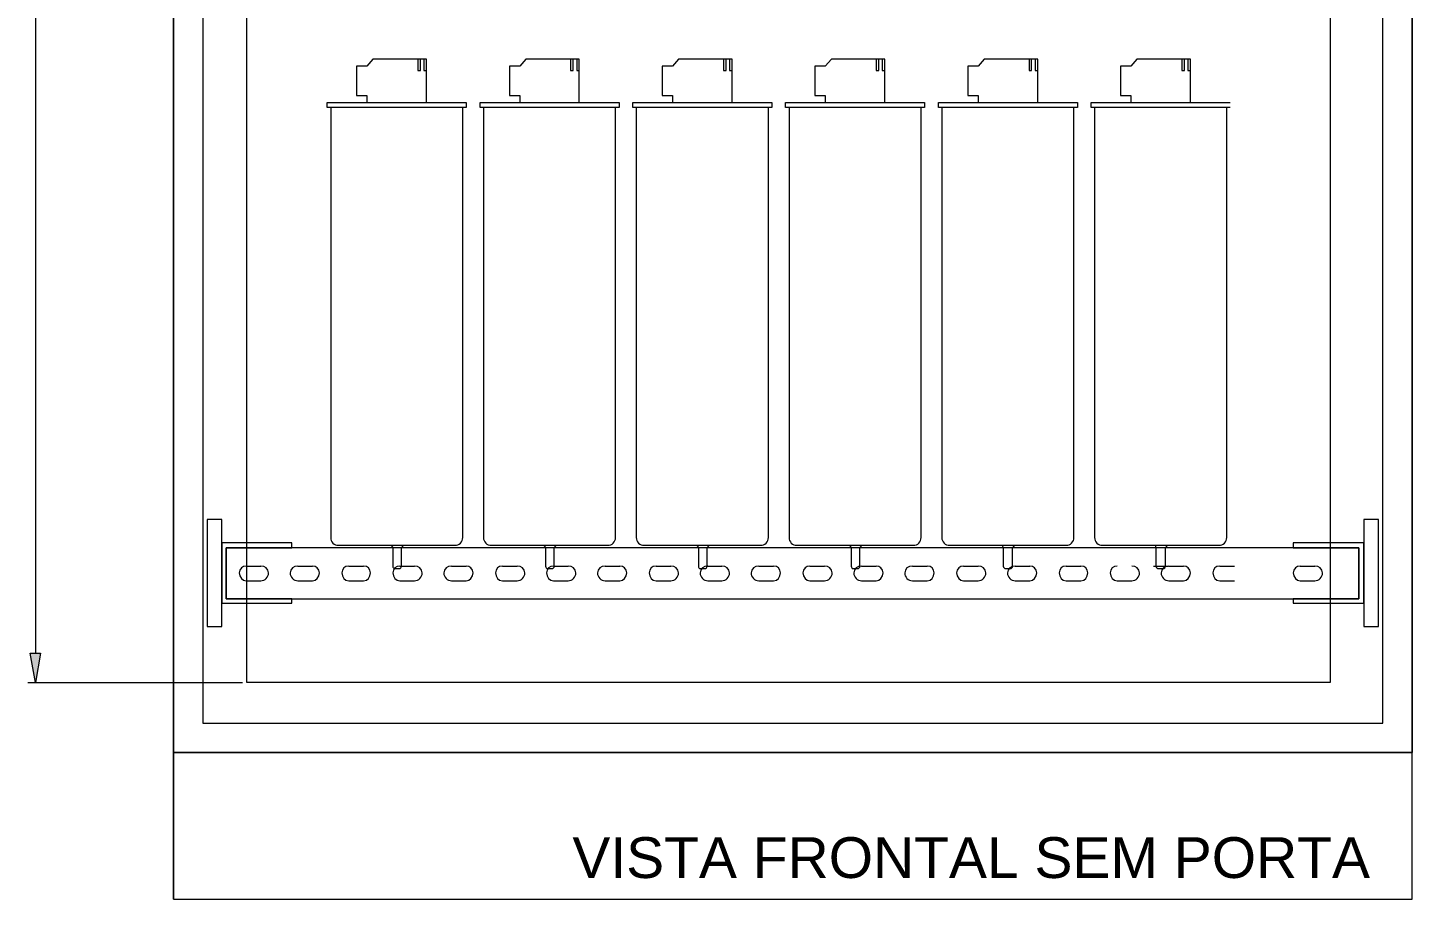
# Model space of a CAD drawing. Header units: millimetres. Extents: x 1004 to 59588, y 686 to 38112.
# Drawn here: x 17144 to 18087, y 11239 to 11833 of the extents above; entities that cross this region are included whole.
import ezdxf

# ---------------------------------------------------------------- set-up
doc = ezdxf.new("R2010")
doc.units = ezdxf.units.MM
doc.layers.add('PDF4_Geometry', color=7, linetype='Continuous')
doc.layers.add('PDF4_Text', color=7, linetype='Continuous')
doc.styles.add('PDF Arial', font='arial.ttf')

msp = doc.modelspace()

# ---------------------------------------------------------------- hatches: boundary and pattern name
at = {"layer": 'PDF4_Geometry', "transparency": 33554559}
msp.add_hatch(color=256, dxfattribs=at).paths.add_polyline_path([(17145.4, 11407.07), (17152.46, 11407.07), (17148.93, 11387.07), (17148.93, 11387.07)])

# ---------------------------------------------------------------- linework, layer by layer
at = {"layer": 'PDF4_Geometry', "lineweight": 0}
for points in [[(17243.05, 11239.42), (18087.16, 11239.42), (18087.16, 11339.42), (18087.16, 13234.71), (17243.05, 13234.71), (17243.05, 11339.42), (17243.05, 13234.71), (18087.16, 13234.71), (18087.16, 11339.42), (17243.05, 11339.42), (18087.16, 11339.42), (17243.05, 11339.42), (17243.05, 11239.42), (17243.05, 11339.42)], [(17409.52, 11811.77), (17409.52, 11804.12), (17411.28, 11804.12), (17411.28, 11811.77)], [(17413.63, 11811.77), (17413.63, 11804.12), (17415.4, 11804.12)], [(17513.63, 11811.77), (17513.63, 11804.12), (17515.4, 11804.12), (17515.4, 11811.77)], [(17517.75, 11811.77), (17517.75, 11804.12), (17519.52, 11804.12)], [(17617.75, 11811.77), (17617.75, 11804.12), (17619.52, 11804.12), (17619.52, 11811.77)], [(17621.87, 11811.77), (17621.87, 11804.12), (17623.63, 11804.12)], [(17721.87, 11811.77), (17721.87, 11804.12), (17723.63, 11804.12), (17723.63, 11811.77)], [(17725.99, 11811.77), (17725.99, 11804.12), (17727.75, 11804.12)], [(17825.99, 11811.77), (17825.99, 11804.12), (17827.75, 11804.12), (17827.75, 11811.77)], [(17830.11, 11811.77), (17830.11, 11804.12), (17831.87, 11804.12)], [(17930.11, 11811.77), (17930.11, 11804.12), (17931.87, 11804.12), (17931.87, 11811.77)], [(17934.22, 11811.77), (17934.22, 11804.12), (17935.99, 11804.12)], [(17546.58, 11782.36), (17546.58, 11778.83)], [(17650.69, 11782.36), (17650.69, 11778.83)], [(17754.81, 11782.36), (17754.81, 11778.83)], [(17858.93, 11782.36), (17858.93, 11778.83)], [(17963.05, 11778.83), (17868.34, 11778.83), (17868.34, 11782.36), (17963.05, 11782.36)], [(17391.28, 11480.59), (17392.46, 11478.83)], [(17398.34, 11466.48), (17398.34, 11478.83), (17392.46, 11478.83), (17392.46, 11466.48)], [(17399.52, 11480.59), (17398.34, 11478.83)], [(17495.4, 11480.59), (17496.58, 11478.83)], [(17502.46, 11466.48), (17502.46, 11478.83), (17496.58, 11478.83), (17496.58, 11466.48)], [(17503.63, 11480.59), (17502.46, 11478.83)], [(17599.52, 11480.59), (17600.69, 11478.83)], [(17606.58, 11466.48), (17606.58, 11478.83), (17600.69, 11478.83), (17600.69, 11466.48)], [(17607.75, 11480.59), (17606.58, 11478.83)], [(17703.63, 11480.59), (17704.81, 11478.83)], [(17710.69, 11466.48), (17710.69, 11478.83), (17704.81, 11478.83), (17704.81, 11466.48)], [(17711.87, 11480.59), (17710.69, 11478.83)], [(17807.75, 11480.59), (17808.34, 11478.83)], [(17814.81, 11466.48), (17814.81, 11478.83), (17808.34, 11478.83), (17808.34, 11466.48)], [(17815.99, 11480.59), (17814.81, 11478.83)], [(17911.87, 11480.59), (17912.46, 11478.83)], [(17918.93, 11466.48), (17918.93, 11478.83), (17912.46, 11478.83), (17912.46, 11466.48)], [(17920.11, 11480.59), (17918.93, 11478.83)], [(17292.46, 11466.48), (17302.46, 11466.48)], [(17302.46, 11466.48), (17302.46, 11466.48)], [(17327.75, 11466.48), (17337.75, 11466.48)], [(17337.75, 11466.48), (17337.75, 11466.48)], [(17362.46, 11466.48), (17372.46, 11466.48)], [(17372.46, 11466.48), (17372.46, 11466.48)], [(17393.63, 11464.71), (17396.58, 11464.71)], [(17397.16, 11466.48), (17407.16, 11466.48)], [(17407.16, 11466.48), (17407.16, 11466.48)], [(17432.46, 11466.48), (17442.46, 11466.48)], [(17442.46, 11466.48), (17442.46, 11466.48)], [(17467.16, 11466.48), (17477.16, 11466.48)], [(17477.16, 11466.48), (17477.16, 11466.48)], [(17497.75, 11464.71), (17500.69, 11464.71)], [(17501.87, 11466.48), (17511.87, 11466.48)], [(17511.87, 11466.48), (17511.87, 11466.48)], [(17537.16, 11466.48), (17547.16, 11466.48)], [(17547.16, 11466.48), (17547.16, 11466.48)], [(17571.87, 11466.48), (17581.87, 11466.48)], [(17581.87, 11466.48), (17581.87, 11466.48)], [(17601.87, 11464.71), (17604.81, 11464.71)], [(17607.16, 11466.48), (17616.58, 11466.48)], [(17616.58, 11466.48), (17616.58, 11466.48)], [(17641.87, 11466.48), (17651.87, 11466.48)], [(17651.87, 11466.48), (17651.87, 11466.48)], [(17676.58, 11466.48), (17686.58, 11466.48)], [(17686.58, 11466.48), (17686.58, 11466.48)], [(17705.99, 11464.71), (17708.93, 11464.71)], [(17711.87, 11466.48), (17721.87, 11466.48)], [(17721.87, 11466.48), (17721.87, 11466.48)], [(17746.58, 11466.48), (17756.58, 11466.48)], [(17756.58, 11466.48), (17756.58, 11466.48)], [(17781.28, 11466.48), (17791.28, 11466.48)], [(17791.28, 11466.48), (17791.28, 11466.48)], [(17810.11, 11464.71), (17813.05, 11464.71)], [(17816.58, 11466.48), (17826.58, 11466.48)], [(17826.58, 11466.48), (17826.58, 11466.48)], [(17851.28, 11466.48), (17861.28, 11466.48)], [(17861.28, 11466.48), (17861.28, 11466.48)], [(17895.99, 11466.48), (17895.99, 11466.48)], [(17910.69, 11466.48), (17920.69, 11466.48)], [(17914.22, 11464.71), (17917.16, 11464.71)], [(17921.28, 11466.48), (17931.28, 11466.48)], [(17931.28, 11466.48), (17931.28, 11466.48)], [(17955.99, 11466.48), (17965.99, 11466.48)], [(18010.69, 11466.48), (18020.69, 11466.48)], [(18020.69, 11466.48), (18020.69, 11466.48)], [(17362.46, 11456.48), (17372.46, 11456.48)], [(17851.28, 11456.48), (17861.28, 11456.48)], [(17955.99, 11456.48), (17965.99, 11456.48)]]:
    msp.add_lwpolyline(points, dxfattribs=at)
for points in [[(17263.05, 11359.42), (18067.16, 11359.42), (18067.16, 13215.3), (17263.05, 13215.3)], [(18031.28, 13182.95), (18031.28, 11387.07), (17293.05, 11387.07), (17293.05, 13182.95)], [(17367.75, 11787.07), (17374.81, 11787.07), (17374.81, 11782.36), (17415.4, 11782.36), (17415.4, 11811.77), (17378.93, 11811.77), (17374.81, 11807.07), (17367.75, 11807.07)], [(17471.87, 11787.07), (17478.93, 11787.07), (17478.93, 11782.36), (17519.52, 11782.36), (17519.52, 11811.77), (17483.05, 11811.77), (17478.93, 11807.07), (17471.87, 11807.07)], [(17575.99, 11787.07), (17583.05, 11787.07), (17583.05, 11782.36), (17623.63, 11782.36), (17623.63, 11811.77), (17587.16, 11811.77), (17583.05, 11807.07), (17575.99, 11807.07)], [(17680.11, 11787.07), (17687.16, 11787.07), (17687.16, 11782.36), (17727.75, 11782.36), (17727.75, 11811.77), (17691.28, 11811.77), (17687.16, 11807.07), (17680.11, 11807.07)], [(17784.22, 11787.07), (17791.28, 11787.07), (17791.28, 11782.36), (17831.87, 11782.36), (17831.87, 11811.77), (17795.4, 11811.77), (17791.28, 11807.07), (17784.22, 11807.07)], [(17888.34, 11787.07), (17895.4, 11787.07), (17895.4, 11782.36), (17935.99, 11782.36), (17935.99, 11811.77), (17899.52, 11811.77), (17895.4, 11807.07), (17888.34, 11807.07)], [(17442.46, 11778.83), (17347.75, 11778.83), (17347.75, 11782.36), (17442.46, 11782.36)], [(17546.58, 11778.83), (17451.87, 11778.83), (17451.87, 11782.36), (17546.58, 11782.36)], [(17650.69, 11778.83), (17555.99, 11778.83), (17555.99, 11782.36), (17650.69, 11782.36)], [(17754.81, 11778.83), (17660.11, 11778.83), (17660.11, 11782.36), (17754.81, 11782.36)], [(17858.93, 11778.83), (17764.22, 11778.83), (17764.22, 11782.36), (17858.93, 11782.36)], [(17265.99, 11425.3), (17275.99, 11425.3), (17275.99, 11498.24), (17265.99, 11498.24)], [(18054.22, 11425.3), (18064.22, 11425.3), (18064.22, 11498.24), (18054.22, 11498.24)], [(17323.63, 11441.18), (17323.63, 11444.12), (17278.93, 11444.12), (17278.93, 11478.83), (17323.63, 11478.83), (17323.63, 11482.36), (17278.93, 11482.36), (17275.99, 11482.36), (17275.99, 11441.18), (17278.93, 11441.18)], [(17278.93, 11444.12), (18050.69, 11444.12), (18050.69, 11478.83), (17278.93, 11478.83)], [(18050.69, 11441.18), (18054.22, 11441.18), (18054.22, 11482.36), (18050.69, 11482.36), (18005.99, 11482.36), (18005.99, 11478.83), (18050.69, 11478.83), (18050.69, 11444.12), (18005.99, 11444.12), (18005.99, 11441.18)], [(17148.93, 11387.07), (17145.4, 11407.07), (17152.46, 11407.07)]]:
    msp.add_lwpolyline(points, close=True, dxfattribs=at)
at = {"layer": 'PDF4_Geometry', "lineweight": 18}
for points in [[(17148.93, 13162.95), (17148.93, 11407.07)], [(17143.63, 11387.07), (17290.11, 11387.07)]]:
    msp.add_lwpolyline(points, dxfattribs=at)
at = {"layer": 'PDF4_Geometry', "lineweight": 0}
for points in [[(17350.11, 11778.83), (17350.11, 11485.89, 0.416667), (17355.4, 11480.59), (17434.81, 11480.59, 0.416667), (17440.11, 11485.89), (17440.11, 11778.83)], [(17454.22, 11778.83), (17454.22, 11485.89, 0.416667), (17459.52, 11480.59), (17538.93, 11480.59, 0.416667), (17544.22, 11485.89), (17544.22, 11778.83)], [(17558.34, 11778.83), (17558.34, 11485.89, 0.416667), (17563.63, 11480.59), (17643.05, 11480.59, 0.416667), (17648.34, 11485.89), (17648.34, 11778.83)], [(17662.46, 11778.83), (17662.46, 11485.89, 0.416667), (17667.75, 11480.59), (17747.16, 11480.59, 0.416667), (17752.46, 11485.89), (17752.46, 11778.83)], [(17766.58, 11778.83), (17766.58, 11485.89, 0.416667), (17771.87, 11480.59), (17851.28, 11480.59, 0.416667), (17856.58, 11485.89), (17856.58, 11778.83)], [(17870.69, 11778.83), (17870.69, 11485.89, 0.416667), (17875.99, 11480.59), (17955.4, 11480.59, 0.416667), (17960.69, 11485.89), (17960.69, 11778.83)], [(17292.46, 11456.48), (17302.46, 11456.48, 0.416667), (17307.75, 11461.77)], [(17322.46, 11461.77, 0.416667), (17327.75, 11456.48), (17337.75, 11456.48)], [(17397.16, 11456.48), (17407.16, 11456.48, 0.416667), (17412.46, 11461.77)], [(17427.16, 11461.77, 0.416667), (17432.46, 11456.48), (17442.46, 11456.48)], [(17467.16, 11456.48), (17477.16, 11456.48, 0.416667), (17482.46, 11461.77)], [(17501.87, 11456.48), (17511.87, 11456.48, 0.416667), (17517.16, 11461.77)], [(17531.87, 11461.77, 0.416667), (17537.16, 11456.48), (17547.16, 11456.48)], [(17571.87, 11456.48), (17581.87, 11456.48, 0.416667), (17587.16, 11461.77)], [(17601.87, 11461.77, 0.416667), (17607.16, 11456.48), (17616.58, 11456.48, 0.416667), (17621.87, 11461.77)], [(17636.58, 11461.77, 0.416667), (17641.87, 11456.48), (17651.87, 11456.48)], [(17676.58, 11456.48), (17686.58, 11456.48, 0.416667), (17691.87, 11461.77)], [(17706.58, 11461.77, 0.416667), (17711.87, 11456.48), (17721.87, 11456.48)], [(17741.28, 11461.77, 0.416667), (17746.58, 11456.48), (17756.58, 11456.48)], [(17781.28, 11456.48), (17791.28, 11456.48, 0.416667), (17796.58, 11461.77)], [(17811.28, 11461.77, 0.416667), (17816.58, 11456.48), (17826.58, 11456.48)], [(17885.99, 11456.48), (17895.99, 11456.48, 0.416667), (17901.28, 11461.77)], [(17915.99, 11461.77, 0.416667), (17921.28, 11456.48), (17931.28, 11456.48)], [(18010.69, 11456.48), (18020.69, 11456.48, 0.416667), (18025.99, 11461.77)]]:
    msp.add_lwpolyline(points, format="xyb", dxfattribs=at)
for points in [[(17292.46, 11466.48), (17290.11, 11466.48), (17287.75, 11464.71), (17287.75, 11461.77)], [(17307.75, 11461.77), (17307.75, 11464.71), (17305.4, 11466.48), (17302.46, 11466.48)], [(17327.75, 11466.48), (17324.81, 11466.48), (17322.46, 11464.71), (17322.46, 11461.77)], [(17342.46, 11461.77), (17342.46, 11464.71), (17340.11, 11466.48), (17337.75, 11466.48)], [(17362.46, 11466.48), (17359.52, 11466.48), (17357.75, 11464.71), (17357.75, 11461.77)], [(17377.16, 11461.77), (17377.16, 11464.71), (17375.4, 11466.48), (17372.46, 11466.48)], [(17392.46, 11466.48), (17392.46, 11465.3), (17393.05, 11464.71), (17393.63, 11464.71)], [(17397.16, 11466.48), (17394.81, 11466.48), (17392.46, 11464.71), (17392.46, 11461.77)], [(17396.58, 11464.71), (17397.75, 11464.71), (17398.34, 11465.3), (17398.34, 11466.48)], [(17412.46, 11461.77), (17412.46, 11464.71), (17410.11, 11466.48), (17407.16, 11466.48)], [(17432.46, 11466.48), (17429.52, 11466.48), (17427.16, 11464.71), (17427.16, 11461.77)], [(17447.16, 11461.77), (17447.16, 11464.71), (17444.81, 11466.48), (17442.46, 11466.48)], [(17467.16, 11466.48), (17464.22, 11466.48), (17462.46, 11464.71), (17462.46, 11461.77)], [(17482.46, 11461.77), (17482.46, 11464.71), (17480.11, 11466.48), (17477.16, 11466.48)], [(17496.58, 11466.48), (17496.58, 11465.3), (17497.16, 11464.71), (17497.75, 11464.71)], [(17501.87, 11466.48), (17499.52, 11466.48), (17497.16, 11464.71), (17497.16, 11461.77)], [(17500.69, 11464.71), (17501.87, 11464.71), (17502.46, 11465.3), (17502.46, 11466.48)], [(17517.16, 11461.77), (17517.16, 11464.71), (17514.81, 11466.48), (17511.87, 11466.48)], [(17537.16, 11466.48), (17534.22, 11466.48), (17531.87, 11464.71), (17531.87, 11461.77)], [(17551.87, 11461.77), (17551.87, 11464.71), (17549.52, 11466.48), (17547.16, 11466.48)], [(17571.87, 11466.48), (17568.93, 11466.48), (17567.16, 11464.71), (17567.16, 11461.77)], [(17587.16, 11461.77), (17587.16, 11464.71), (17584.81, 11466.48), (17581.87, 11466.48)], [(17600.69, 11466.48), (17600.69, 11465.3), (17601.28, 11464.71), (17601.87, 11464.71)], [(17607.16, 11466.48), (17604.22, 11466.48), (17601.87, 11464.71), (17601.87, 11461.77)], [(17604.81, 11464.71), (17605.99, 11464.71), (17606.58, 11465.3), (17606.58, 11466.48)], [(17621.87, 11461.77), (17621.87, 11464.71), (17619.52, 11466.48), (17616.58, 11466.48)], [(17641.87, 11466.48), (17638.93, 11466.48), (17636.58, 11464.71), (17636.58, 11461.77)], [(17656.58, 11461.77), (17656.58, 11464.71), (17654.81, 11466.48), (17651.87, 11466.48)], [(17676.58, 11466.48), (17674.22, 11466.48), (17671.87, 11464.71), (17671.87, 11461.77)], [(17691.87, 11461.77), (17691.87, 11464.71), (17689.52, 11466.48), (17686.58, 11466.48)], [(17704.81, 11466.48), (17704.81, 11465.3), (17705.4, 11464.71), (17705.99, 11464.71)], [(17711.87, 11466.48), (17708.93, 11466.48), (17706.58, 11464.71), (17706.58, 11461.77)], [(17708.93, 11464.71), (17710.11, 11464.71), (17710.69, 11465.3), (17710.69, 11466.48)], [(17726.58, 11461.77), (17726.58, 11464.71), (17724.22, 11466.48), (17721.87, 11466.48)], [(17746.58, 11466.48), (17743.63, 11466.48), (17741.28, 11464.71), (17741.28, 11461.77)], [(17761.28, 11461.77), (17761.28, 11464.71), (17759.52, 11466.48), (17756.58, 11466.48)], [(17781.28, 11466.48), (17778.93, 11466.48), (17776.58, 11464.71), (17776.58, 11461.77)], [(17796.58, 11461.77), (17796.58, 11464.71), (17794.22, 11466.48), (17791.28, 11466.48)], [(17808.34, 11466.48), (17808.34, 11465.3), (17809.52, 11464.71), (17810.11, 11464.71)], [(17816.58, 11466.48), (17813.63, 11466.48), (17811.28, 11464.71), (17811.28, 11461.77)], [(17813.05, 11464.71), (17814.22, 11464.71), (17814.81, 11465.3), (17814.81, 11466.48)], [(17831.28, 11461.77), (17831.28, 11464.71), (17828.93, 11466.48), (17826.58, 11466.48)], [(17851.28, 11466.48), (17848.34, 11466.48), (17846.58, 11464.71), (17846.58, 11461.77)], [(17865.99, 11461.77), (17865.99, 11464.71), (17864.22, 11466.48), (17861.28, 11466.48)], [(17885.99, 11466.48), (17883.63, 11466.48), (17881.28, 11464.71), (17881.28, 11461.77)], [(17901.28, 11461.77), (17901.28, 11464.71), (17898.93, 11466.48), (17895.99, 11466.48)], [(17912.46, 11466.48), (17912.46, 11465.3), (17913.63, 11464.71), (17914.22, 11464.71)], [(17921.28, 11466.48), (17918.34, 11466.48), (17915.99, 11464.71), (17915.99, 11461.77)], [(17917.16, 11464.71), (17918.34, 11464.71), (17918.93, 11465.3), (17918.93, 11466.48)], [(17935.99, 11461.77), (17935.99, 11464.71), (17933.63, 11466.48), (17931.28, 11466.48)], [(17955.99, 11466.48), (17953.05, 11466.48), (17951.28, 11464.71), (17951.28, 11461.77)], [(18010.69, 11466.48), (18008.34, 11466.48), (18005.99, 11464.71), (18005.99, 11461.77)], [(18025.99, 11461.77), (18025.99, 11464.71), (18023.63, 11466.48), (18020.69, 11466.48)], [(17287.75, 11461.77), (17287.75, 11458.83), (17290.11, 11456.48), (17292.46, 11456.48)], [(17337.75, 11456.48), (17340.11, 11456.48), (17342.46, 11458.83), (17342.46, 11461.77)], [(17357.75, 11461.77), (17357.75, 11458.83), (17359.52, 11456.48), (17362.46, 11456.48)], [(17372.46, 11456.48), (17375.4, 11456.48), (17377.16, 11458.83), (17377.16, 11461.77)], [(17392.46, 11461.77), (17392.46, 11458.83), (17394.81, 11456.48), (17397.16, 11456.48)], [(17442.46, 11456.48), (17444.81, 11456.48), (17447.16, 11458.83), (17447.16, 11461.77)], [(17462.46, 11461.77), (17462.46, 11458.83), (17464.22, 11456.48), (17467.16, 11456.48)], [(17497.16, 11461.77), (17497.16, 11458.83), (17499.52, 11456.48), (17501.87, 11456.48)], [(17547.16, 11456.48), (17549.52, 11456.48), (17551.87, 11458.83), (17551.87, 11461.77)], [(17567.16, 11461.77), (17567.16, 11458.83), (17568.93, 11456.48), (17571.87, 11456.48)], [(17651.87, 11456.48), (17654.81, 11456.48), (17656.58, 11458.83), (17656.58, 11461.77)], [(17671.87, 11461.77), (17671.87, 11458.83), (17674.22, 11456.48), (17676.58, 11456.48)], [(17721.87, 11456.48), (17724.22, 11456.48), (17726.58, 11458.83), (17726.58, 11461.77)], [(17756.58, 11456.48), (17759.52, 11456.48), (17761.28, 11458.83), (17761.28, 11461.77)], [(17776.58, 11461.77), (17776.58, 11458.83), (17778.93, 11456.48), (17781.28, 11456.48)], [(17826.58, 11456.48), (17828.93, 11456.48), (17831.28, 11458.83), (17831.28, 11461.77)], [(17846.58, 11461.77), (17846.58, 11458.83), (17848.34, 11456.48), (17851.28, 11456.48)], [(17861.28, 11456.48), (17864.22, 11456.48), (17865.99, 11458.83), (17865.99, 11461.77)], [(17881.28, 11461.77), (17881.28, 11458.83), (17883.63, 11456.48), (17885.99, 11456.48)], [(17931.28, 11456.48), (17933.63, 11456.48), (17935.99, 11458.83), (17935.99, 11461.77)], [(17951.28, 11461.77), (17951.28, 11458.83), (17953.05, 11456.48), (17955.99, 11456.48)], [(18005.99, 11461.77), (18005.99, 11458.83), (18008.34, 11456.48), (18010.69, 11456.48)]]:
    msp.add_open_spline(points, degree=3, dxfattribs=at)

# ---------------------------------------------------------------- texts
at = {"layer": 'PDF4_Text', "insert": (17514.79, 11253.54), "char_height": 27.7907, "attachment_point": 7, "style": 'PDF Arial'}
msp.add_mtext('VISTA FRONTAL SEM PORTA', dxfattribs=at)

doc.saveas('drawing.dxf')
